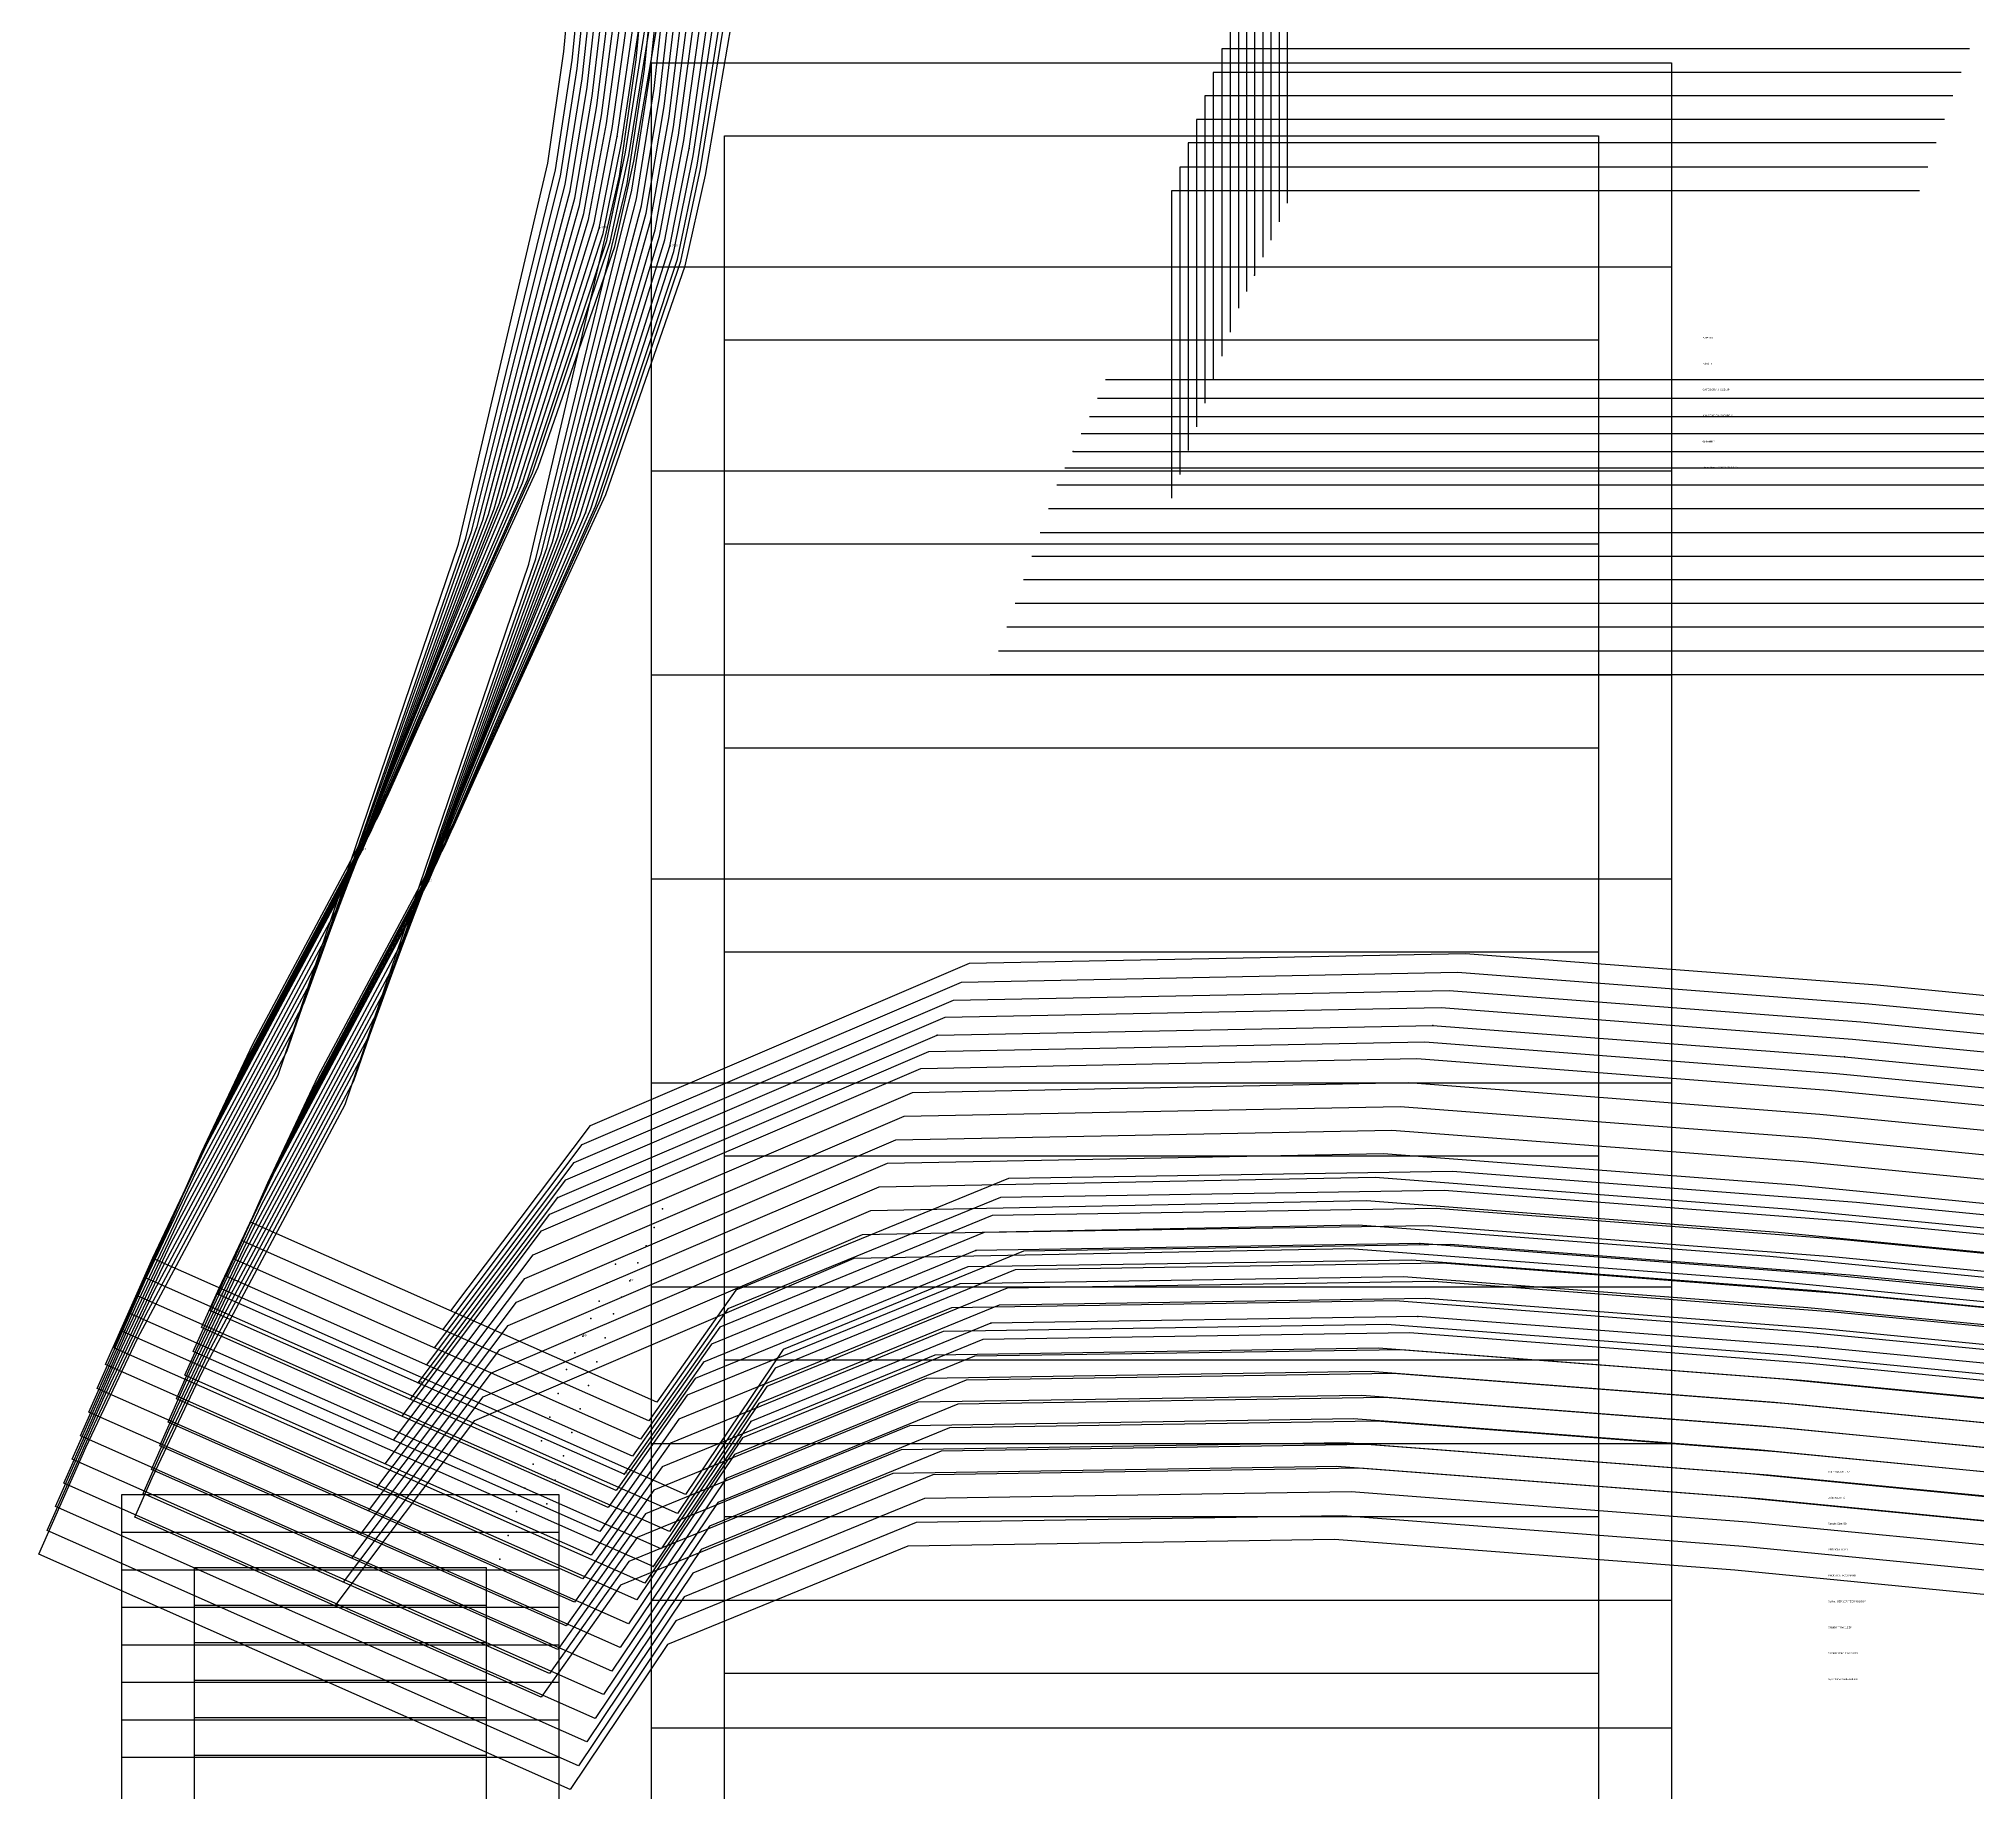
# Model space of a CAD drawing. Extents: x -295 to 1955, y -1240 to 914.
# Drawn here: x -245.6 to 20.5, y -15.4 to 225.3 of the extents above; entities that cross this region are included whole.
import ezdxf

# ---------------------------------------------------------------- set-up
doc = ezdxf.new("R2010")
doc.units = 0

# ---------------------------------------------------------------- blocks, each defined once
blk = doc.blocks.new('GMH2446F17HO_42')
at = {"layer": '1'}
for points in [[(-166.5174, 196.7637), (-163.9037, 208.4502), (-158.0185, 242.7479), (-156.9847, 270.7133), (-157.3505, 299.6947)], [(-229.7202, 57.7444), (-223.2356, 72.3901), (-216.1591, 87.3507), (-196.6011, 123.9394), (-177.0457, 166.4386), (-166.5174, 196.7637)], [(187.353, 36.1849), (144.0333, 40.6705), (41.8389, 51.7957), (3.0557, 55.5676), (-51.8592, 59.7739), (-110.4418, 58.862), (-143.4059, 45.367), (-156.7993, 25.4458)], [(-156.7993, 25.4458), (-229.7202, 57.7444)]]:
    blk.add_lwpolyline(points, dxfattribs=at)
at = {"layer": '13'}
for p in [(-159.9972, 64.6837), (-166.4386, 57.0586)]:
    blk.add_point(p, dxfattribs=at)
at = {"layer": '14'}
for points in [[(-156.8679, 194.0916), (-154.0891, 206.5122), (-148.049, 241.7115), (-146.9822, 270.5913), (-147.2286, 290.096)], [(-216.5274, 62.8396), (-214.1424, 68.227), (-207.2234, 82.8548), (-187.6426, 119.4893), (-167.7569, 162.6997), (-156.8679, 194.0916)], [(178.3563, 47.1704), (145.0899, 50.6146), (42.8651, 61.7449), (3.9218, 65.532), (-51.5544, 69.7815), (-112.4839, 68.8315), (-149.8931, 53.5179), (-160.7541, 38.1356)], [(-160.7541, 38.1356), (-216.5274, 62.8396)]]:
    blk.add_lwpolyline(points, dxfattribs=at)
at = {"layer": '5'}
blk.add_line((-99.1591, 178.4909), (96.2838, 178.4909), dxfattribs=at)
at = {"layer": '7'}
blk.add_line((-99.1591, 178.4909), (96.2838, 178.4909), dxfattribs=at)
at = {"layer": '8'}
for points in [[(28.4201, 244.884), (-74.2392, 244.884), (-74.2392, 202.6997)], [(-189.0294, 50.6578), (-169.8702, 76.0959), (-117.823, 98.3819), (-49.7561, 99.7255), (6.726, 95.3999), (41.8974, 91.9811), (57.7647, 90.3504), (148.049, 80.5282), (181.2113, 77.1221)]]:
    blk.add_lwpolyline(points, dxfattribs=at)
at = {"layer": '1'}
for s, p in [('SIZE: 42', (-17.2136, 169.8499)), ('Piece Name: GMH2446F17HO', (-17.2136, 166.2938))]:
    blk.add_text(s, height=0.25, dxfattribs=at).set_placement(p)
blk = doc.blocks.new('GMH2446F17HO_44')
at = {"layer": '1'}
for points in [[(-167.1524, 197.3149), (-164.5946, 209.2427), (-158.9126, 244.1982), (-158.1125, 272.6792), (-158.7424, 302.0695)], [(-230.8353, 55.1612), (-224.3532, 69.8043), (-217.2742, 84.7675), (-197.739, 121.3155), (-177.8229, 165.6563), (-167.1524, 197.3149)], [(188.2395, 33.6144), (144.4397, 38.0823), (40.7315, 49.2126), (1.9406, 52.9845), (-52.9743, 57.1907), (-111.5569, 56.2763), (-144.5235, 42.7838), (-157.9169, 22.8626)], [(-157.9169, 22.8626), (-230.8353, 55.1612)]]:
    blk.add_lwpolyline(points, dxfattribs=at)
at = {"layer": '13'}
for p in [(-161.1148, 62.098), (-167.5562, 54.4729)]:
    blk.add_point(p, dxfattribs=at)
at = {"layer": '14'}
for points in [[(-157.4801, 194.7266), (-154.7648, 207.3911), (-148.9355, 243.2533), (-148.11, 272.6462), (-148.5367, 292.4836)], [(-217.645, 60.2539), (-215.26, 65.6413), (-208.341, 80.2691), (-188.7602, 116.9036), (-168.5011, 162.0038), (-157.4801, 194.7266)], [(179.2377, 44.5847), (145.4811, 48.0289), (41.7475, 59.1592), (2.8042, 62.9463), (-52.672, 67.1958), (-113.6016, 66.2458), (-151.0107, 50.9321), (-161.8717, 35.5499)], [(-161.8717, 35.5499), (-217.645, 60.2539)]]:
    blk.add_lwpolyline(points, dxfattribs=at)
at = {"layer": '5'}
blk.add_line((-100.2767, 175.9052), (95.1662, 175.9052), dxfattribs=at)
at = {"layer": '7'}
blk.add_line((-100.2767, 175.9052), (95.1662, 175.9052), dxfattribs=at)
at = {"layer": '8'}
for points in [[(27.3025, 242.2983), (-75.3568, 242.2983), (-75.3568, 200.1139)], [(-190.147, 48.0721), (-170.9878, 73.5102), (-118.9406, 95.7961), (-50.8737, 97.1398), (5.6084, 92.8142), (40.7798, 89.3953), (56.8732, 87.7647), (148.4529, 77.9273), (182.0901, 74.516)]]:
    blk.add_lwpolyline(points, dxfattribs=at)
at = {"layer": '1'}
for s, p in [('SIZE: 44', (-17.2136, 169.8499)), ('Piece Name: GMH2446F17HO', (-17.2136, 166.2938))]:
    blk.add_text(s, height=0.25, dxfattribs=at).set_placement(p)
blk = doc.blocks.new('GMH2446F17HO_46')
at = {"layer": '1'}
for points in [[(-167.6223, 197.5435), (-165.067, 209.7101), (-159.4333, 245.326), (-158.7424, 274.3302), (-159.5044, 304.0863)], [(-231.9503, 52.6695), (-225.4682, 67.3126), (-218.3918, 82.2757), (-198.8668, 118.8035), (-178.5011, 164.7292), (-167.6223, 197.5435)], [(189.1259, 31.1379), (144.8486, 35.588), (39.6215, 46.7208), (0.823, 50.4927), (-54.0919, 54.699), (-112.6744, 53.7846), (-145.6386, 40.2921), (-159.032, 20.3709)], [(-159.032, 20.3709), (-231.9503, 52.6695)]]:
    blk.add_lwpolyline(points, dxfattribs=at)
at = {"layer": '13'}
for p in [(-162.2299, 59.6062), (-168.6713, 51.9812)]:
    blk.add_point(p, dxfattribs=at)
at = {"layer": '14'}
for points in [[(-157.9373, 194.9984), (-155.2271, 207.899), (-149.4511, 244.4217), (-148.7374, 274.3404), (-149.2555, 294.5258)], [(-218.7601, 57.7622), (-216.375, 63.1495), (-209.4561, 77.7774), (-189.8752, 114.4118), (-169.1615, 161.1224), (-157.9373, 194.9984)], [(180.1216, 42.0929), (145.8748, 45.5346), (40.6324, 56.6675), (1.6891, 60.4546), (-53.7871, 64.704), (-114.7166, 63.754), (-152.1257, 48.4404), (-162.9868, 33.0581)], [(-162.9868, 33.0581), (-218.7601, 57.7622)]]:
    blk.add_lwpolyline(points, dxfattribs=at)
at = {"layer": '5'}
blk.add_line((-101.3918, 173.4135), (94.0512, 173.4135), dxfattribs=at)
at = {"layer": '7'}
blk.add_line((-101.3918, 173.4135), (94.0512, 173.4135), dxfattribs=at)
at = {"layer": '8'}
for points in [[(26.1874, 239.8065), (-76.4718, 239.8065), (-76.4718, 197.6222)], [(-191.262, 45.5804), (-172.1028, 71.0185), (-120.0557, 93.3044), (-51.9888, 94.6481), (4.4933, 90.3225), (39.6647, 86.9036), (55.9867, 85.2729), (148.8568, 75.4177), (182.969, 72.0014)]]:
    blk.add_lwpolyline(points, dxfattribs=at)
at = {"layer": '1'}
for s, p in [('SIZE: 46', (-17.2136, 169.8499)), ('Piece Name: GMH2446F17HO', (-17.2136, 166.2938))]:
    blk.add_text(s, height=0.25, dxfattribs=at).set_placement(p)
blk = doc.blocks.new('GMH2446F17HO_48')
at = {"layer": '1'}
for points in [[(-168.115, 198.5061), (-165.5979, 210.9191), (-160.1166, 247.2183), (-159.6162, 276.7559), (-160.6017, 306.954)], [(-233.0679, 50.3149), (-226.5858, 64.9605), (-219.5068, 79.9211), (-200.0022, 116.4159), (-179.1869, 164.2873), (-168.115, 198.5061)], [(190.0098, 28.8011), (145.255, 33.2309), (38.5141, 44.3662), (-0.2922, 48.1381), (-55.2069, 52.3444), (-113.7895, 51.4325), (-146.7562, 37.9375), (-160.1496, 18.0163)], [(-160.1496, 18.0163), (-233.0679, 50.3149)]]:
    blk.add_lwpolyline(points, dxfattribs=at)
at = {"layer": '13'}
for p in [(-163.3475, 57.2542), (-169.7889, 49.6291)]:
    blk.add_point(p, dxfattribs=at)
at = {"layer": '14'}
for points in [[(-158.4148, 196.0322), (-155.7478, 209.1767), (-150.1293, 246.3826), (-149.6137, 276.8321), (-150.2842, 297.3731)], [(-219.8777, 55.4102), (-217.4926, 60.7975), (-210.5737, 75.4253), (-190.9928, 112.0598), (-169.8219, 160.7465), (-158.4148, 196.0322)], [(181.003, 39.7409), (146.266, 43.1775), (39.5148, 54.3154), (0.5716, 58.1026), (-54.9047, 62.352), (-115.8342, 61.402), (-153.2433, 46.0883), (-164.1044, 30.7061)], [(-164.1044, 30.7061), (-219.8777, 55.4102)]]:
    blk.add_lwpolyline(points, dxfattribs=at)
at = {"layer": '5'}
blk.add_line((-102.5094, 171.0614), (92.9336, 171.0614), dxfattribs=at)
at = {"layer": '7'}
blk.add_line((-102.5094, 171.0614), (92.9336, 171.0614), dxfattribs=at)
at = {"layer": '8'}
for points in [[(25.0698, 237.4545), (-77.5894, 237.4545), (-77.5894, 195.2702)], [(-192.3797, 43.2283), (-173.2204, 68.6664), (-121.1733, 90.9524), (-53.1064, 92.296), (3.3757, 87.9704), (38.5471, 84.5516), (55.0952, 82.9158), (149.2581, 73.0428), (183.8452, 69.6265)]]:
    blk.add_lwpolyline(points, dxfattribs=at)
at = {"layer": '1'}
for s, p in [('SIZE: 48', (-17.2136, 169.8499)), ('Piece Name: GMH2446F17HO', (-17.2136, 166.2938))]:
    blk.add_text(s, height=0.25, dxfattribs=at).set_placement(p)
blk = doc.blocks.new('GMH2446F17HO_50')
at = {"layer": '1'}
for points in [[(-168.656, 199.258), (-166.1846, 211.8538), (-160.8405, 248.8464), (-160.523, 278.92), (-161.7218, 309.5448)], [(-234.1855, 47.8714), (-227.7034, 62.5145), (-220.6245, 77.4777), (-201.135, 113.9445), (-179.9108, 163.6523), (-168.656, 199.258)], [(190.8938, 26.3678), (145.6614, 30.7848), (37.4016, 41.9202), (-1.4123, 45.6947), (-56.3271, 49.9009), (-114.9097, 48.989), (-147.8738, 35.494), (-161.2672, 15.5728)], [(-161.2672, 15.5728), (-234.1855, 47.8714)]]:
    blk.add_lwpolyline(points, dxfattribs=at)
at = {"layer": '13'}
for p in [(-164.465, 54.8082), (-170.9065, 47.1831)]:
    blk.add_point(p, dxfattribs=at)
at = {"layer": '14'}
for points in [[(-158.9533, 196.7789), (-156.3244, 210.1749), (-150.8481, 248.0742), (-150.523, 279.0622), (-151.3409, 299.9563)], [(-220.9953, 52.9641), (-218.6102, 58.3515), (-211.6913, 72.9793), (-192.1104, 109.6138), (-170.523, 160.1725), (-158.9533, 196.7789)], [(181.8844, 37.2949), (146.6571, 40.734), (38.3972, 51.8694), (-0.5462, 55.6565), (-56.0223, 59.9059), (-116.9518, 58.956), (-154.3609, 43.6423), (-165.222, 28.2601)], [(-165.222, 28.2601), (-220.9953, 52.9641)]]:
    blk.add_lwpolyline(points, dxfattribs=at)
at = {"layer": '2'}
for p in [(-168.656, 199.258), (-168.656, 199.258), (-158.9533, 196.7789), (-158.9533, 196.7789), (-78.707, 192.8242), (-103.627, 168.6154), (-227.7034, 62.5145), (-218.6102, 58.3515), (-164.465, 54.8082), (-220.9953, 52.9641), (-220.9953, 52.9641), (-234.1855, 47.8714), (-234.1855, 47.8714), (-170.9065, 47.1831), (-193.4973, 40.7823), (-165.222, 28.2601), (-165.222, 28.2601), (-161.2672, 15.5728), (-161.2672, 15.5728)]:
    blk.add_point(p, dxfattribs=at)
at = {"layer": '3'}
for p in [(-166.1846, 211.8538), (-156.3244, 210.1749), (-179.9108, 163.6523), (-170.523, 160.1725), (-201.135, 113.9445), (-192.1104, 109.6138), (-122.2909, 88.5063), (-54.224, 89.85), (2.2581, 85.5244), (-220.6245, 77.4777), (-211.6913, 72.9793), (-174.338, 66.2204), (-116.9518, 58.956), (-56.0223, 59.9059), (-0.5462, 55.6565), (-114.9097, 48.989), (-56.3271, 49.9009), (-1.4123, 45.6947), (-154.3609, 43.6423), (-147.8738, 35.494)]:
    blk.add_point(p, dxfattribs=at)
at = {"layer": '4'}
for p in [(-168.656, 199.258, -3.998), (-168.656, 199.258, -3.998), (-158.9533, 196.7789, -3.998), (-158.9533, 196.7789, -3.998)]:
    blk.add_point(p, dxfattribs=at)
at = {"layer": '5'}
blk.add_line((-103.627, 168.6154), (91.816, 168.6154), dxfattribs=at)
at = {"layer": '7'}
blk.add_line((-103.627, 168.6154), (91.816, 168.6154), dxfattribs=at)
at = {"layer": '8'}
for points in [[(23.9522, 235.0085), (-78.707, 235.0085), (-78.707, 192.8242)], [(-193.4973, 40.7823), (-174.338, 66.2204), (-122.2909, 88.5063), (-54.224, 89.85), (2.2581, 85.5244), (37.4295, 82.1055), (54.2062, 80.4723), (149.6594, 70.5841), (184.719, 67.1602)]]:
    blk.add_lwpolyline(points, dxfattribs=at)
at = {"layer": '1'}
for s, p in [('SIZE: 50', (-17.2136, 184.0738)), ('Fabric: 1', (-17.2136, 180.5179)), ('CATEGORY: HOOD 2P', (-17.2136, 176.9619)), ('ANNOTATION: 2XFABRIC', (-17.2136, 173.4058)), ('Quantity: 2', (-17.2136, 169.8499)), ('Piece Name: GMH2446F17HO', (-17.2136, 166.2938))]:
    blk.add_text(s, height=0.25, dxfattribs=at).set_placement(p)
at = {"layer": '13'}
for p in [(-164.465, 54.8082), (-170.9065, 47.1831)]:
    blk.add_text('D', height=0.25, dxfattribs=at).set_placement(p)
at = {"layer": '2'}
for s, p in [('# 3029', (-168.656, 199.258)), ('# 3029', (-168.656, 199.258)), ('# 3029', (-158.9533, 196.7789)), ('# 3029', (-158.9533, 196.7789)), ('# 0', (-220.9953, 52.9641)), ('# 0', (-220.9953, 52.9641)), ('# 0', (-164.465, 54.8082)), ('# 0', (-234.1855, 47.8714)), ('# 0', (-234.1855, 47.8714)), ('# 0', (-170.9065, 47.1831)), ('# 0', (-193.4973, 40.7823)), ('# 0', (-165.222, 28.2601)), ('# 0', (-165.222, 28.2601)), ('# 0', (-161.2672, 15.5728)), ('# 0', (-161.2672, 15.5728))]:
    blk.add_text(s, height=0.25, dxfattribs=at).set_placement(p)
at = {"layer": '3'}
for p in [(-201.135, 113.9445), (-192.1104, 109.6138)]:
    blk.add_text('# 0', height=0.25, dxfattribs=at).set_placement(p)
at = {"layer": '8'}
blk.add_text('NM', height=0.25, dxfattribs=at).set_placement((-193.4973, 40.7823))
blk = doc.blocks.new('GMH2446F17HO_52')
at = {"layer": '1'}
for points in [[(-169.3647, 200.0047), (-166.8958, 212.9206), (-161.6329, 250.5888), (-161.4577, 281.1933), (-162.8141, 312.2397)], [(-235.3006, 45.6083), (-228.8185, 60.2514), (-221.7421, 75.2145), (-202.2679, 111.6483), (-180.7236, 163.1544), (-169.3647, 200.0047)], [(-162.3823, 13.3097), (-235.3006, 45.6083)], [(191.7802, 24.1199), (146.0627, 28.5166), (36.2941, 39.6545), (-2.5274, 43.4315), (-57.4421, 47.6377), (-116.0247, 46.7234), (-148.9888, 33.2309), (-162.3823, 13.3097)]]:
    blk.add_lwpolyline(points, dxfattribs=at)
at = {"layer": '13'}
for p in [(-165.5801, 52.545), (-172.0215, 44.92)]:
    blk.add_point(p, dxfattribs=at)
at = {"layer": '14'}
for points in [[(-159.634, 197.6527), (-157.0254, 211.29), (-151.6355, 249.8649), (-151.4552, 281.3838), (-152.3848, 302.6334)], [(-222.1104, 50.701), (-219.7253, 56.0883), (-212.8063, 70.7162), (-193.2255, 107.3506), (-171.3104, 159.7457), (-159.634, 197.6527)], [(182.7683, 35.0317), (147.0483, 38.4684), (37.2822, 49.6063), (-1.6612, 53.3934), (-57.1373, 57.6428), (-118.0669, 56.6929), (-155.476, 41.3792), (-166.337, 25.9969)], [(-166.337, 25.9969), (-222.1104, 50.701)]]:
    blk.add_lwpolyline(points, dxfattribs=at)
at = {"layer": '5'}
blk.add_line((-104.742, 166.3523), (90.7009, 166.3523), dxfattribs=at)
at = {"layer": '7'}
blk.add_line((-104.742, 166.3523), (90.7009, 166.3523), dxfattribs=at)
at = {"layer": '8'}
for points in [[(22.8372, 232.7453), (-79.8221, 232.7453), (-79.8221, 190.561)], [(-194.6123, 38.5192), (-175.4531, 63.9573), (-123.406, 86.2432), (-55.339, 87.5869), (1.143, 83.2613), (36.3144, 79.8424), (53.3172, 78.2066), (150.0633, 68.3057), (185.5978, 64.8818)]]:
    blk.add_lwpolyline(points, dxfattribs=at)
at = {"layer": '1'}
for s, p in [('SIZE: 52', (-17.2136, 169.8499)), ('Piece Name: GMH2446F17HO', (-17.2136, 166.2938))]:
    blk.add_text(s, height=0.25, dxfattribs=at).set_placement(p)
blk = doc.blocks.new('GMH2446F17HO_54')
at = {"layer": '1'}
for points in [[(-170.1115, 200.4645), (-167.6528, 213.6318), (-162.4585, 251.9858), (-162.4127, 283.1313), (-163.924, 314.5816)], [(-236.4182, 43.307), (-229.9361, 57.9527), (-222.8571, 72.9133), (-203.3982, 109.3191), (-181.5694, 162.4407), (-170.1115, 200.4645)], [(192.6641, 21.8339), (146.4692, 26.2128), (35.1841, 37.3558), (-3.6424, 41.1303), (-58.5572, 45.3365), (-117.1398, 44.4247), (-150.1064, 30.9296), (-163.4999, 11.0084)], [(-163.4999, 11.0084), (-236.4182, 43.307)]]:
    blk.add_lwpolyline(points, dxfattribs=at)
at = {"layer": '13'}
for p in [(-166.6952, 50.2463), (-173.1366, 42.6213)]:
    blk.add_point(p, dxfattribs=at)
at = {"layer": '14'}
for points in [[(-160.368, 198.1632), (-157.7772, 212.0418), (-152.461, 251.3026), (-152.4127, 283.3625), (-153.4491, 304.9753)], [(-223.2254, 48.4023), (-220.8404, 53.7896), (-213.9214, 68.4175), (-194.3405, 105.0519), (-172.1359, 159.0904), (-160.368, 198.1632)], [(183.6522, 32.733), (147.4394, 36.1646), (36.1671, 47.3075), (-2.7763, 51.0947), (-58.2524, 55.3441), (-119.1819, 54.3942), (-156.5911, 39.0805), (-167.4521, 23.6983)], [(-167.4521, 23.6983), (-223.2254, 48.4023)]]:
    blk.add_lwpolyline(points, dxfattribs=at)
at = {"layer": '5'}
blk.add_line((-105.8571, 164.0536), (89.5858, 164.0536), dxfattribs=at)
at = {"layer": '7'}
blk.add_line((-105.8571, 164.0536), (89.5858, 164.0536), dxfattribs=at)
at = {"layer": '8'}
for points in [[(21.7221, 230.4466), (-80.9372, 230.4466), (-80.9372, 188.2623)], [(-195.7274, 36.2205), (-176.5682, 61.6585), (-124.521, 83.9445), (-56.4541, 85.2882), (0.028, 80.9625), (35.1994, 77.5437), (52.4256, 75.9054), (150.4646, 65.9918), (186.4767, 62.5679)]]:
    blk.add_lwpolyline(points, dxfattribs=at)
at = {"layer": '1'}
for s, p in [('SIZE: 54', (-17.2136, 169.8499)), ('Piece Name: GMH2446F17HO', (-17.2136, 166.2938))]:
    blk.add_text(s, height=0.25, dxfattribs=at).set_placement(p)
blk = doc.blocks.new('GMH2446F17HO_56')
at = {"layer": '1'}
for points in [[(-170.7592, 201.2671), (-168.3259, 214.7063), (-163.2662, 253.7511), (-163.3932, 285.4427), (-165.1051, 317.2791)], [(-237.5637, 40.0177), (-231.0816, 54.6609), (-224.0026, 69.624), (-204.5666, 105.9866), (-182.3441, 161.5085), (-170.7592, 201.2671)], [(-164.6454, 7.7191), (-237.5637, 40.0177)], [(193.5201, 18.5547), (146.8451, 22.9185), (34.0513, 34.064), (-4.788, 37.841), (-59.7028, 42.0472), (-118.2853, 41.1328), (-151.252, 27.6378), (-164.6454, 7.7191)]]:
    blk.add_lwpolyline(points, dxfattribs=at)
at = {"layer": '13'}
for p in [(-167.8407, 46.9545), (-174.2822, 39.3294)]:
    blk.add_point(p, dxfattribs=at)
at = {"layer": '14'}
for points in [[(-160.998, 199.0395), (-158.4427, 213.1721), (-153.2637, 253.1263), (-153.3957, 285.7323), (-154.5743, 307.7033)], [(-224.3709, 45.1105), (-221.9859, 50.4978), (-215.0669, 65.1256), (-195.4861, 101.7601), (-172.8801, 158.2446), (-160.998, 199.0395)], [(184.5057, 29.4412), (147.8027, 32.8727), (35.0216, 44.0157), (-3.9218, 47.8028), (-59.398, 52.0523), (-120.3275, 51.1023), (-157.7366, 35.7886), (-168.5976, 20.4064)], [(-168.5976, 20.4064), (-224.3709, 45.1105)]]:
    blk.add_lwpolyline(points, dxfattribs=at)
at = {"layer": '5'}
blk.add_line((-107.0026, 160.7617), (88.4403, 160.7617), dxfattribs=at)
at = {"layer": '7'}
blk.add_line((-107.0026, 160.7617), (88.4403, 160.7617), dxfattribs=at)
at = {"layer": '8'}
for points in [[(20.5766, 227.1548), (-82.0827, 227.1548), (-82.0827, 184.9705)], [(-196.8729, 32.9286), (-177.7137, 58.3667), (-125.6666, 80.6527), (-57.5996, 81.9963), (-1.1177, 77.6707), (34.0538, 74.2519), (51.5087, 72.6161), (150.8354, 62.6898), (187.3225, 59.2608)]]:
    blk.add_lwpolyline(points, dxfattribs=at)
at = {"layer": '1'}
for s, p in [('SIZE: 56', (-17.2136, 169.8499)), ('Piece Name: GMH2446F17HO', (-17.2136, 166.2938))]:
    blk.add_text(s, height=0.25, dxfattribs=at).set_placement(p)
blk = doc.blocks.new('GMH2446F17HO_58')
at = {"layer": '1'}
for points in [[(-171.3764, 202.3619), (-168.9735, 216.0677), (-164.0434, 255.8161), (-164.3558, 288.0589), (-166.2634, 320.2966)], [(-238.7093, 36.7411), (-232.2246, 51.3843), (-225.1482, 66.3474), (-205.7324, 102.6719), (-183.0959, 160.7465), (-171.3764, 202.3619)], [(194.3761, 15.2934), (147.221, 19.6393), (32.9057, 30.7874), (-5.9335, 34.5644), (-60.8483, 38.7706), (-119.4309, 37.8588), (-152.3975, 24.3637), (-165.7909, 4.4425)], [(-165.7909, 4.4425), (-238.7093, 36.7411)]]:
    blk.add_lwpolyline(points, dxfattribs=at)
at = {"layer": '13'}
for p in [(-168.9863, 43.6804), (-175.4277, 36.0553)]:
    blk.add_point(p, dxfattribs=at)
at = {"layer": '14'}
for points in [[(-161.5999, 200.2054), (-159.0803, 214.5869), (-154.0384, 255.2472), (-154.3584, 288.4018), (-155.6792, 310.7386)], [(-225.5165, 41.8364), (-223.1314, 47.2237), (-216.2125, 61.8516), (-196.6316, 98.486), (-173.6014, 157.569), (-161.5999, 200.2054)], [(185.3591, 26.1671), (148.1659, 29.5936), (33.876, 40.7417), (-5.0674, 44.5288), (-60.5435, 48.7782), (-121.473, 47.8282), (-158.8821, 32.5146), (-169.7432, 17.1323)], [(-169.7432, 17.1323), (-225.5165, 41.8364)]]:
    blk.add_lwpolyline(points, dxfattribs=at)
at = {"layer": '5'}
blk.add_line((-108.1482, 157.4877), (87.2948, 157.4877), dxfattribs=at)
at = {"layer": '7'}
blk.add_line((-108.1482, 157.4877), (87.2948, 157.4877), dxfattribs=at)
at = {"layer": '8'}
for points in [[(19.431, 223.8807), (-83.2282, 223.8807), (-83.2282, 181.6964)], [(-198.0185, 29.6546), (-178.8592, 55.0926), (-126.8121, 77.3786), (-58.7452, 78.7223), (-2.2632, 74.3966), (32.9083, 70.9778), (50.5892, 69.337), (151.2113, 59.4005), (188.1709, 55.974)]]:
    blk.add_lwpolyline(points, dxfattribs=at)
at = {"layer": '1'}
for s, p in [('SIZE: 58', (-17.2136, 169.8499)), ('Piece Name: GMH2446F17HO', (-17.2136, 166.2938))]:
    blk.add_text(s, height=0.25, dxfattribs=at).set_placement(p)
blk = doc.blocks.new('GMH2446F17HO_60')
at = {"layer": '1'}
for points in [[(-172.0114, 203.388), (-169.6365, 217.3656), (-164.8308, 257.8202), (-165.3185, 290.6192), (-167.4216, 323.2608)], [(-239.8548, 33.5001), (-233.3702, 48.1458), (-226.2937, 63.1089), (-206.8983, 99.3953), (-183.8554, 159.9692), (-172.0114, 203.388)], [(195.2321, 12.065), (147.5969, 16.3983), (31.7602, 27.5464), (-7.079, 31.3259), (-61.9938, 35.5321), (-120.5764, 34.6177), (-153.543, 21.1227), (-166.9365, 1.2015)], [(-166.9365, 1.2015), (-239.8548, 33.5001)]]:
    blk.add_lwpolyline(points, dxfattribs=at)
at = {"layer": '13'}
for p in [(-170.1318, 40.4394), (-176.5732, 32.8143)]:
    blk.add_point(p, dxfattribs=at)
at = {"layer": '14'}
for points in [[(-162.2222, 201.2976), (-159.7356, 215.9356), (-154.8232, 257.3021), (-155.3236, 291.0129), (-156.7841, 313.718)], [(-226.662, 38.5954), (-224.277, 43.9827), (-217.358, 58.6106), (-197.7772, 95.245), (-174.3355, 156.8679), (-162.2222, 201.2976)], [(186.2125, 22.9261), (148.5291, 26.3526), (32.7305, 37.5006), (-6.2129, 41.2878), (-61.689, 45.5372), (-122.6186, 44.5872), (-160.0277, 29.2736), (-170.8887, 13.8913)], [(-170.8887, 13.8913), (-226.662, 38.5954)]]:
    blk.add_lwpolyline(points, dxfattribs=at)
at = {"layer": '5'}
blk.add_line((-109.2937, 154.2466), (86.1492, 154.2466), dxfattribs=at)
at = {"layer": '7'}
blk.add_line((-109.2937, 154.2466), (86.1492, 154.2466), dxfattribs=at)
at = {"layer": '8'}
for points in [[(18.2855, 220.6397), (-84.3738, 220.6397), (-84.3738, 178.4554)], [(-199.164, 26.4135), (-180.0048, 51.8516), (-127.9576, 74.1376), (-59.8907, 75.4812), (-3.4087, 71.1556), (31.7628, 67.7368), (49.6698, 66.0959), (151.5847, 56.1493), (189.0192, 52.7203)]]:
    blk.add_lwpolyline(points, dxfattribs=at)
at = {"layer": '1'}
for s, p in [('SIZE: 60', (-17.2136, 169.8499)), ('Piece Name: GMH2446F17HO', (-17.2136, 166.2938))]:
    blk.add_text(s, height=0.25, dxfattribs=at).set_placement(p)
blk = doc.blocks.new('GMH2446F17HO_62')
at = {"layer": '1'}
for points in [[(-172.6667, 204.371), (-170.3147, 218.6153), (-165.6284, 259.7836), (-166.2837, 293.1389), (-168.5748, 326.1843)], [(-241.0003, 30.2997), (-234.5157, 44.9453), (-227.4393, 59.9085), (-208.0616, 96.1619), (-184.6276, 159.1869), (-172.6667, 204.371)], [(196.0881, 8.8748), (147.9728, 13.1928), (30.6274, 24.3459), (-8.2246, 28.1229), (-63.1394, 32.3317), (-121.7219, 31.4173), (-154.686, 17.9223), (-168.082, -1.999)], [(-168.082, -1.999), (-241.0003, 30.2997)]]:
    blk.add_lwpolyline(points, dxfattribs=at)
at = {"layer": '13'}
for p in [(-171.2773, 37.239), (-177.7188, 29.6139)]:
    blk.add_point(p, dxfattribs=at)
at = {"layer": '14'}
for points in [[(-162.8648, 202.3415), (-160.4087, 217.2336), (-155.6182, 259.3137), (-156.2913, 293.5809), (-157.889, 316.6568)], [(-227.8076, 35.395), (-225.4225, 40.7823), (-218.5035, 55.4102), (-198.9227, 92.0446), (-175.0848, 156.1567), (-162.8648, 202.3415)], [(187.066, 19.7257), (148.8923, 23.1496), (31.5849, 34.3002), (-7.3584, 38.0874), (-62.8346, 42.3368), (-123.7641, 41.3868), (-161.1732, 26.0731), (-172.0342, 10.6909)], [(-172.0342, 10.6909), (-227.8076, 35.395)]]:
    blk.add_lwpolyline(points, dxfattribs=at)
at = {"layer": '5'}
blk.add_line((-110.4393, 151.0462), (85.0037, 151.0462), dxfattribs=at)
at = {"layer": '7'}
blk.add_line((-110.4393, 151.0462), (85.0037, 151.0462), dxfattribs=at)
at = {"layer": '8'}
for points in [[(17.14, 217.4393), (-85.5193, 217.4393), (-85.5193, 175.255)], [(-200.3095, 23.2131), (-181.1503, 48.6512), (-129.1032, 70.9372), (-61.0363, 72.2808), (-4.5543, 67.9552), (30.6172, 64.5364), (48.7528, 62.8955), (151.9581, 52.9362), (189.8676, 49.5072)]]:
    blk.add_lwpolyline(points, dxfattribs=at)
at = {"layer": '1'}
for s, p in [('SIZE: 62', (-17.2136, 169.8499)), ('Piece Name: GMH2446F17HO', (-17.2136, 166.2938))]:
    blk.add_text(s, height=0.25, dxfattribs=at).set_placement(p)
blk = doc.blocks.new('GMH2446F17HO_64')
at = {"layer": '1'}
for points in [[(-173.3347, 205.2498), (-171.0106, 219.7634), (-166.4386, 261.648), (-167.2616, 295.5672), (-169.7355, 329.0063)], [(-242.1459, 27.0307), (-235.6613, 41.6738), (-228.5848, 56.637), (-209.2224, 92.8599), (-185.4074, 158.3157), (-173.3347, 205.2498)], [(-169.2276, -5.268), (-242.1459, 27.0307)], [(196.944, 5.616), (148.3488, 9.9187), (29.4869, 21.0744), (-9.3701, 24.854), (-64.2849, 29.0602), (-122.8675, 28.1458), (-155.8316, 14.6533), (-169.2276, -5.268)]]:
    blk.add_lwpolyline(points, dxfattribs=at)
at = {"layer": '13'}
for p in [(-172.4229, 33.9675), (-178.8643, 26.3424)]:
    blk.add_point(p, dxfattribs=at)
at = {"layer": '14'}
for points in [[(-163.5227, 203.2763), (-161.097, 218.4299), (-156.426, 261.2264), (-157.2718, 296.0574), (-159.0041, 319.5041)], [(-228.9531, 32.1234), (-226.5681, 37.5108), (-219.6491, 52.1386), (-200.0682, 88.773), (-175.8442, 155.3541), (-163.5227, 203.2763)], [(187.9194, 16.4542), (149.2555, 19.8781), (30.4394, 31.0287), (-8.504, 34.8158), (-63.9801, 39.0652), (-124.9096, 38.1153), (-162.3187, 22.8016), (-173.1798, 7.4194)], [(-173.1798, 7.4194), (-228.9531, 32.1234)]]:
    blk.add_lwpolyline(points, dxfattribs=at)
at = {"layer": '5'}
blk.add_line((-111.5848, 147.7747), (83.8581, 147.7747), dxfattribs=at)
at = {"layer": '7'}
blk.add_line((-111.5848, 147.7747), (83.8581, 147.7747), dxfattribs=at)
at = {"layer": '8'}
for points in [[(15.9944, 214.1678), (-86.6649, 214.1678), (-86.6649, 171.9835)], [(-201.4551, 19.9416), (-182.2959, 45.3797), (-130.2487, 67.6656), (-62.1818, 69.0093), (-5.6998, 64.6837), (29.4717, 61.2649), (47.8333, 59.6266), (152.334, 49.657), (190.7185, 46.2255)]]:
    blk.add_lwpolyline(points, dxfattribs=at)
at = {"layer": '1'}
for s, p in [('SIZE: 64', (-17.2136, 169.8499)), ('Piece Name: GMH2446F17HO', (-17.2136, 166.2938))]:
    blk.add_text(s, height=0.25, dxfattribs=at).set_placement(p)
blk = doc.blocks.new('GMH2446F17HO_66')
at = {"layer": '1'}
for points in [[(-173.9875, 206.3725), (-171.6888, 221.1579), (-167.2337, 263.7638), (-168.2293, 298.2468), (-170.8887, 332.0974)], [(-243.2914, 23.81), (-236.8093, 38.4556), (-229.7329, 53.4188), (-210.3857, 89.6112), (-186.1719, 157.607), (-173.9875, 206.3725)], [(197.7975, 2.408), (148.7196, 6.6955), (28.3465, 17.8537), (-10.5182, 21.6332), (-65.433, 25.842), (-124.0156, 24.9276), (-156.9797, 11.4326), (-170.3731, -8.4887)], [(-170.3731, -8.4887), (-243.2914, 23.81)]]:
    blk.add_lwpolyline(points, dxfattribs=at)
at = {"layer": '13'}
for p in [(-173.571, 30.7493), (-180.0124, 23.1242)]:
    blk.add_point(p, dxfattribs=at)
at = {"layer": '14'}
for points in [[(-164.1653, 204.4573), (-161.7676, 219.8675), (-157.2184, 263.3854), (-158.2395, 298.7828), (-160.1115, 322.6055)], [(-230.1012, 28.9052), (-227.7161, 34.2926), (-220.7972, 48.9205), (-201.2163, 85.5549), (-176.5885, 154.7115), (-164.1653, 204.4573)], [(188.7703, 13.236), (149.6162, 16.6548), (29.2913, 27.8105), (-9.652, 31.5977), (-65.1282, 35.8471), (-126.0577, 34.8971), (-163.4668, 19.5834), (-174.3279, 4.2012)], [(-174.3279, 4.2012), (-230.1012, 28.9052)]]:
    blk.add_lwpolyline(points, dxfattribs=at)
at = {"layer": '5'}
blk.add_line((-112.7329, 144.5565), (82.7101, 144.5565), dxfattribs=at)
at = {"layer": '7'}
blk.add_line((-112.7329, 144.5565), (82.7101, 144.5565), dxfattribs=at)
at = {"layer": '8'}
for points in [[(14.8463, 210.9496), (-87.8129, 210.9496), (-87.8129, 168.7653)], [(-202.6032, 16.7234), (-183.4439, 42.1615), (-131.3968, 64.4475), (-63.3299, 65.7911), (-6.8479, 61.4655), (28.3236, 58.0467), (46.9164, 56.4058), (152.7074, 46.4262), (191.5643, 42.9946)]]:
    blk.add_lwpolyline(points, dxfattribs=at)
at = {"layer": '1'}
for s, p in [('SIZE: 66', (-17.2136, 169.8499)), ('Piece Name: GMH2446F17HO', (-17.2136, 166.2938))]:
    blk.add_text(s, height=0.25, dxfattribs=at).set_placement(p)
blk = doc.blocks.new('GMH2446F17HO_68')
at = {"layer": '1'}
for points in [[(-174.6682, 207.2463), (-172.3924, 222.3009), (-168.049, 265.6358), (-169.2098, 300.6903), (-172.0444, 334.9371)], [(-244.437, 20.5055), (-237.9549, 35.1511), (-230.8784, 50.1117), (-211.5465, 86.2788), (-186.9568, 156.7231), (-174.6682, 207.2463)], [(198.6534, -0.8865), (149.093, 3.391), (27.206, 14.5492), (-11.6637, 18.3287), (-66.5785, 22.5349), (-125.1611, 21.6231), (-158.1252, 8.1281), (-171.5186, -11.7933)], [(-171.5186, -11.7933), (-244.437, 20.5055)]]:
    blk.add_lwpolyline(points, dxfattribs=at)
at = {"layer": '13'}
for p in [(-174.7165, 27.4447), (-181.1579, 19.8197)]:
    blk.add_point(p, dxfattribs=at)
at = {"layer": '14'}
for points in [[(-164.8359, 205.3819), (-162.4661, 221.0537), (-158.0312, 265.3005), (-159.2225, 301.2669), (-161.2266, 325.4706)], [(-231.2467, 25.6007), (-228.8617, 30.9881), (-221.9427, 45.6159), (-202.3619, 82.2503), (-177.353, 153.886), (-164.8359, 205.3819)], [(189.6238, 9.9314), (149.9794, 13.3503), (28.1458, 24.506), (-10.7976, 28.2931), (-66.2737, 32.5425), (-127.2033, 31.5926), (-164.6124, 16.2789), (-175.4734, 0.8967)], [(-175.4734, 0.8967), (-231.2467, 25.6007)]]:
    blk.add_lwpolyline(points, dxfattribs=at)
at = {"layer": '5'}
blk.add_line((-113.8784, 141.252), (81.5645, 141.252), dxfattribs=at)
at = {"layer": '7'}
blk.add_line((-113.8784, 141.252), (81.5645, 141.252), dxfattribs=at)
at = {"layer": '8'}
for points in [[(13.7008, 207.6451), (-88.9585, 207.6451), (-88.9585, 165.4607)], [(-203.7487, 13.4189), (-184.5895, 38.857), (-132.5423, 61.1429), (-64.4754, 62.4866), (-7.9934, 58.161), (27.178, 54.7421), (45.9969, 53.0988), (153.0833, 43.1089), (192.4152, 39.6774)]]:
    blk.add_lwpolyline(points, dxfattribs=at)
at = {"layer": '1'}
for s, p in [('SIZE: 68', (-17.2136, 169.8499)), ('Piece Name: GMH2446F17HO', (-17.2136, 166.2938))]:
    blk.add_text(s, height=0.25, dxfattribs=at).set_placement(p)
blk = doc.blocks.new('GMH2446F17HO_70')
at = {"layer": '1'}
for points in [[(-175.7147, 208.1937), (-173.51, 223.5226), (-169.413, 267.5916), (-170.8481, 303.2126), (-173.9697, 337.8861)], [(-245.5825, 17.2568), (-239.1004, 31.8999), (-232.024, 46.8631), (-212.7123, 82.992), (-187.9601, 155.9078), (-175.7147, 208.1937)], [(199.5094, -4.125), (149.4664, 0.1372), (26.0655, 11.3005), (-12.8093, 15.08), (-67.7241, 19.2863), (-126.3066, 18.3719), (-159.2707, 4.8794), (-172.6642, -15.0419)], [(-172.6642, -15.0419), (-245.5825, 17.2568)]]:
    blk.add_lwpolyline(points, dxfattribs=at)
at = {"layer": '13'}
for p in [(-175.862, 24.1935), (-182.3035, 16.5685)]:
    blk.add_point(p, dxfattribs=at)
at = {"layer": '14'}
for points in [[(-165.8697, 206.4055), (-163.5761, 222.3466), (-159.3927, 267.33), (-160.8659, 303.8628), (-163.0782, 328.4348)], [(-232.3923, 22.3495), (-230.0072, 27.7369), (-223.0882, 42.3647), (-203.5074, 78.9991), (-178.3335, 153.1544), (-165.8697, 206.4055)], [(190.4772, 6.6803), (150.3426, 10.0991), (27.0003, 21.2548), (-11.9431, 25.0419), (-67.4193, 29.2913), (-128.3488, 28.3414), (-165.7579, 13.0277), (-176.619, -2.3546)], [(-176.619, -2.3546), (-232.3923, 22.3495)]]:
    blk.add_lwpolyline(points, dxfattribs=at)
at = {"layer": '5'}
blk.add_line((-115.024, 138.0008), (80.419, 138.0008), dxfattribs=at)
at = {"layer": '7'}
blk.add_line((-115.024, 138.0008), (80.419, 138.0008), dxfattribs=at)
at = {"layer": '8'}
for points in [[(12.5553, 204.3938), (-90.104, 204.3938), (-90.104, 162.2095)], [(-204.8942, 10.1677), (-185.735, 35.6058), (-133.6879, 57.8917), (-65.6209, 59.2354), (-9.139, 54.9098), (26.0325, 51.4909), (45.08, 49.8501), (153.4592, 39.8501), (193.2661, 36.4135)]]:
    blk.add_lwpolyline(points, dxfattribs=at)
at = {"layer": '1'}
for s, p in [('SIZE: 70', (-17.2136, 169.8499)), ('Piece Name: GMH2446F17HO', (-17.2136, 166.2938))]:
    blk.add_text(s, height=0.25, dxfattribs=at).set_placement(p)
blk = doc.blocks.new('GMH2446F17CO_56')
at = {"layer": '1'}
for points in [[(-234.1855, -462.5137), (-234.1855, -10.6071)], [(-234.1855, -10.6071), (-204.178, -10.6071), (-204.178, -10.6071), (-174.1856, -10.6071)], [(-174.1856, -10.6071), (-174.1856, -462.5137)]]:
    blk.add_lwpolyline(points, dxfattribs=at)
blk = doc.blocks.new('GMH2446F17CO_58')
at = {"layer": '1'}
for points in [[(-234.1855, -467.6623), (-234.1855, -5.456)], [(-234.1855, -5.456), (-204.178, -5.456), (-204.178, -5.456), (-174.1856, -5.456)], [(-174.1856, -5.456), (-174.1856, -467.6623)]]:
    blk.add_lwpolyline(points, dxfattribs=at)
blk = doc.blocks.new('GMH2446F17CO_60')
at = {"layer": '1'}
for points in [[(-234.1855, -472.8134), (-234.1855, -0.3074)], [(-234.1855, -0.3074), (-204.178, -0.3074), (-204.178, -0.3074), (-174.1856, -0.3074)], [(-174.1856, -0.3074), (-174.1856, -472.8134)]]:
    blk.add_lwpolyline(points, dxfattribs=at)
at = {"layer": '14'}
for points in [[(-224.1855, -462.8134), (-224.1855, -10.3074)], [(-224.1855, -10.3074), (-204.178, -10.3074), (-204.178, -10.3074), (-184.1856, -10.3074)], [(-184.1856, -10.3074), (-184.1856, -462.8134)]]:
    blk.add_lwpolyline(points, dxfattribs=at)
blk = doc.blocks.new('GMH2446F17CO_62')
at = {"layer": '1'}
for points in [[(-234.1855, -477.962), (-234.1855, 4.8438)], [(-234.1855, 4.8438), (-204.178, 4.8438), (-204.178, 4.8438), (-174.1856, 4.8438)], [(-174.1856, 4.8438), (-174.1856, -477.962)]]:
    blk.add_lwpolyline(points, dxfattribs=at)
at = {"layer": '14'}
for points in [[(-224.1855, -467.9646), (-224.1855, -5.1563)], [(-224.1855, -5.1563), (-204.178, -5.1563), (-204.178, -5.1563), (-184.1856, -5.1563)], [(-184.1856, -5.1563), (-184.1856, -467.9646)]]:
    blk.add_lwpolyline(points, dxfattribs=at)
blk = doc.blocks.new('GMH2446F17CO_64')
at = {"layer": '1'}
for points in [[(-234.1855, -483.1131), (-234.1855, 9.9924)], [(-234.1855, 9.9924), (-204.178, 9.9924), (-204.178, 9.9924), (-174.1856, 9.9924)], [(-174.1856, 9.9924), (-174.1856, -483.1131)]]:
    blk.add_lwpolyline(points, dxfattribs=at)
at = {"layer": '14'}
for points in [[(-224.1855, -473.1132), (-224.1855, -0.0077)], [(-224.1855, -0.0077), (-204.178, -0.0077), (-204.178, -0.0077), (-184.1856, -0.0077)], [(-184.1856, -0.0077), (-184.1856, -473.1132)]]:
    blk.add_lwpolyline(points, dxfattribs=at)
blk = doc.blocks.new('GMH2446F17CO_66')
at = {"layer": '1'}
for points in [[(-234.1855, -488.2617), (-234.1855, 15.1435)], [(-234.1855, 15.1435), (-204.178, 15.1435), (-204.178, 15.1435), (-174.1856, 15.1435)], [(-174.1856, 15.1435), (-174.1856, -488.2617)]]:
    blk.add_lwpolyline(points, dxfattribs=at)
at = {"layer": '14'}
for points in [[(-224.1855, -478.2643), (-224.1855, 5.1436)], [(-224.1855, 5.1436), (-204.178, 5.1436), (-204.178, 5.1436), (-184.1856, 5.1436)], [(-184.1856, 5.1436), (-184.1856, -478.2643)]]:
    blk.add_lwpolyline(points, dxfattribs=at)
blk = doc.blocks.new('GMH2446F17CO_68')
at = {"layer": '1'}
for points in [[(-234.1855, -493.4128), (-234.1855, 20.2921)], [(-234.1855, 20.2921), (-204.178, 20.2921), (-204.178, 20.2921), (-174.1856, 20.2921)], [(-174.1856, 20.2921), (-174.1856, -493.4128)]]:
    blk.add_lwpolyline(points, dxfattribs=at)
at = {"layer": '14'}
for points in [[(-224.1855, -483.4128), (-224.1855, 10.2921)], [(-224.1855, 10.2921), (-204.178, 10.2921), (-204.178, 10.2921), (-184.1856, 10.2921)], [(-184.1856, 10.2921), (-184.1856, -483.4128)]]:
    blk.add_lwpolyline(points, dxfattribs=at)
blk = doc.blocks.new('GMH2446F17CO_70')
at = {"layer": '1'}
for points in [[(-234.1855, -498.5614), (-234.1855, 25.4432)], [(-234.1855, 25.4432), (-204.178, 25.4432), (-204.178, 25.4432), (-174.1856, 25.4432)], [(-174.1856, 25.4432), (-174.1856, -498.5614)]]:
    blk.add_lwpolyline(points, dxfattribs=at)
at = {"layer": '14'}
for points in [[(-224.1855, -488.564), (-224.1855, 15.4433)], [(-224.1855, 15.4433), (-204.178, 15.4433), (-204.178, 15.4433), (-184.1856, 15.4433)], [(-184.1856, 15.4433), (-184.1856, -488.564)]]:
    blk.add_lwpolyline(points, dxfattribs=at)
blk = doc.blocks.new('GMH2446F17WA_52')
at = {"layer": '1'}
for points in [[(-161.4882, -1011.5551), (-161.4882, -6.5583)], [(-161.4882, -6.5583), (-91.4908, -6.5583)], [(-91.4908, -6.5583), (-21.491, -6.5583)], [(-21.491, -6.5583), (-21.4885, -1011.5551)]]:
    blk.add_lwpolyline(points, dxfattribs=at)
blk = doc.blocks.new('GMH2446F17WA_54')
at = {"layer": '1'}
for points in [[(-161.4882, -1029.0557), (-161.4882, 10.9424)], [(-161.4882, 10.9424), (-91.4883, 10.9424)], [(-91.4883, 10.9424), (-21.491, 10.9424)], [(-21.491, 10.9424), (-21.4885, -1029.0557)]]:
    blk.add_lwpolyline(points, dxfattribs=at)
at = {"layer": '14'}
for points in [[(-151.4882, -1019.0557), (-151.4882, 0.9424)], [(-151.4882, 0.9424), (-91.4908, 0.9424)], [(-91.4908, 0.9424), (-31.491, 0.9424)], [(-31.491, 0.9424), (-31.491, -1019.0557)]]:
    blk.add_lwpolyline(points, dxfattribs=at)
blk = doc.blocks.new('GMH2446F17WA_56')
at = {"layer": '1'}
for points in [[(-161.4882, -1050.5542), (-161.4882, 32.4435)], [(-161.4882, 32.4435), (-91.4883, 32.4435)], [(-91.4883, 32.4435), (-21.491, 32.4435)], [(-21.491, 32.4435), (-21.4885, -1050.5542)]]:
    blk.add_lwpolyline(points, dxfattribs=at)
at = {"layer": '14'}
for points in [[(-151.4882, -1040.5568), (-151.4882, 22.441)], [(-151.4882, 22.441), (-91.4908, 22.441)], [(-91.4908, 22.441), (-31.491, 22.441)], [(-31.491, 22.441), (-31.491, -1040.5568)]]:
    blk.add_lwpolyline(points, dxfattribs=at)
blk = doc.blocks.new('GMH2446F17WA_58')
at = {"layer": '1'}
for points in [[(-161.4882, -1072.0553), (-161.4882, 53.942)], [(-161.4882, 53.942), (-91.4883, 53.942)], [(-91.4883, 53.942), (-21.491, 53.942)], [(-21.491, 53.942), (-21.4885, -1072.0553)]]:
    blk.add_lwpolyline(points, dxfattribs=at)
at = {"layer": '14'}
for points in [[(-151.4882, -1062.0553), (-151.4882, 43.9421)], [(-151.4882, 43.9421), (-91.4908, 43.9421)], [(-91.4908, 43.9421), (-31.491, 43.9421)], [(-31.491, 43.9421), (-31.491, -1062.0553)]]:
    blk.add_lwpolyline(points, dxfattribs=at)
blk = doc.blocks.new('GMH2446F17WA_60')
at = {"layer": '1'}
for points in [[(-161.4882, -1100.0563), (-161.4882, 81.9404)], [(-161.4882, 81.9404), (-91.4883, 81.9404)], [(-91.4883, 81.9404), (-21.491, 81.9404)], [(-21.491, 81.9404), (-21.4885, -1100.0563)]]:
    blk.add_lwpolyline(points, dxfattribs=at)
at = {"layer": '14'}
for points in [[(-151.4882, -1090.0563), (-151.4882, 71.9405)], [(-151.4882, 71.9405), (-91.4908, 71.9405)], [(-91.4908, 71.9405), (-31.491, 71.9405)], [(-31.491, 71.9405), (-31.491, -1090.0563)]]:
    blk.add_lwpolyline(points, dxfattribs=at)
blk = doc.blocks.new('GMH2446F17WA_62')
at = {"layer": '1'}
for points in [[(-161.4882, -1128.0547), (-161.4882, 109.9414)], [(-161.4882, 109.9414), (-91.4883, 109.9414)], [(-91.4883, 109.9414), (-21.491, 109.9414)], [(-21.491, 109.9414), (-21.4885, -1128.0547)]]:
    blk.add_lwpolyline(points, dxfattribs=at)
at = {"layer": '14'}
for points in [[(-151.4882, -1118.0547), (-151.4882, 99.9414)], [(-151.4882, 99.9414), (-91.4908, 99.9414)], [(-91.4908, 99.9414), (-31.491, 99.9414)], [(-31.491, 99.9414), (-31.491, -1118.0547)]]:
    blk.add_lwpolyline(points, dxfattribs=at)
blk = doc.blocks.new('GMH2446F17WA_64')
at = {"layer": '1'}
for points in [[(-161.4882, -1156.0557), (-161.4882, 137.9398)], [(-161.4882, 137.9398), (-91.4883, 137.9398)], [(-91.4883, 137.9398), (-21.491, 137.9398)], [(-21.491, 137.9398), (-21.4885, -1156.0557)]]:
    blk.add_lwpolyline(points, dxfattribs=at)
at = {"layer": '14'}
for points in [[(-151.4882, -1146.0557), (-151.4882, 127.9399)], [(-151.4882, 127.9399), (-91.4908, 127.9399)], [(-91.4908, 127.9399), (-31.491, 127.9399)], [(-31.491, 127.9399), (-31.491, -1146.0557)]]:
    blk.add_lwpolyline(points, dxfattribs=at)
blk = doc.blocks.new('GMH2446F17WA_66')
at = {"layer": '1'}
for points in [[(-161.4882, -1184.0541), (-161.4882, 165.9408)], [(-161.4882, 165.9408), (-91.4908, 165.9408)], [(-91.4908, 165.9408), (-21.491, 165.9408)], [(-21.491, 165.9408), (-21.4885, -1184.0541)]]:
    blk.add_lwpolyline(points, dxfattribs=at)
at = {"layer": '14'}
for points in [[(-151.4882, -1174.0541), (-151.4882, 155.9408)], [(-151.4882, 155.9408), (-91.4908, 155.9408)], [(-91.4908, 155.9408), (-31.491, 155.9408)], [(-31.491, 155.9408), (-31.491, -1174.0541)]]:
    blk.add_lwpolyline(points, dxfattribs=at)
blk = doc.blocks.new('GMH2446F17WA_68')
at = {"layer": '1'}
for points in [[(-161.4882, -1212.055), (-161.4882, 193.9392)], [(-161.4882, 193.9392), (-91.4908, 193.9392)], [(-91.4908, 193.9392), (-21.491, 193.9392)], [(-21.491, 193.9392), (-21.4885, -1212.055)]]:
    blk.add_lwpolyline(points, dxfattribs=at)
at = {"layer": '14'}
for points in [[(-151.4882, -1202.055), (-151.4882, 183.9392)], [(-151.4882, 183.9392), (-91.4908, 183.9392)], [(-91.4908, 183.9392), (-31.491, 183.9392)], [(-31.491, 183.9392), (-31.491, -1202.055)]]:
    blk.add_lwpolyline(points, dxfattribs=at)
blk = doc.blocks.new('GMH2446F17WA_70')
at = {"layer": '1'}
for points in [[(-161.4882, -1240.0535), (-161.4882, 221.9402)], [(-161.4882, 221.9402), (-91.4908, 221.9402)], [(-91.4908, 221.9402), (-21.491, 221.9402)], [(-21.491, 221.9402), (-21.4885, -1240.0535)]]:
    blk.add_lwpolyline(points, dxfattribs=at)
at = {"layer": '14'}
for points in [[(-151.4882, -1230.0535), (-151.4882, 211.9402)], [(-151.4882, 211.9402), (-91.4908, 211.9402)], [(-91.4908, 211.9402), (-31.491, 211.9402)], [(-31.491, 211.9402), (-31.491, -1230.0535)]]:
    blk.add_lwpolyline(points, dxfattribs=at)

msp = doc.modelspace()

# ---------------------------------------------------------------- block references
at = {"layer": '1'}
for name in ['GMH2446F17HO_70', 'GMH2446F17HO_68', 'GMH2446F17HO_66', 'GMH2446F17HO_64', 'GMH2446F17HO_62', 'GMH2446F17HO_60', 'GMH2446F17HO_58', 'GMH2446F17HO_56', 'GMH2446F17HO_54', 'GMH2446F17HO_52', 'GMH2446F17HO_50', 'GMH2446F17HO_48', 'GMH2446F17HO_46', 'GMH2446F17HO_44', 'GMH2446F17HO_42', 'GMH2446F17WA_70', 'GMH2446F17WA_68', 'GMH2446F17WA_66', 'GMH2446F17WA_64', 'GMH2446F17WA_62', 'GMH2446F17WA_60', 'GMH2446F17WA_58', 'GMH2446F17WA_56', 'GMH2446F17CO_70', 'GMH2446F17CO_68', 'GMH2446F17CO_66', 'GMH2446F17WA_54', 'GMH2446F17CO_64', 'GMH2446F17CO_62', 'GMH2446F17CO_60', 'GMH2446F17CO_58', 'GMH2446F17WA_52', 'GMH2446F17CO_56']:
    msp.add_blockref(name, (0, 0), dxfattribs=at)

# ---------------------------------------------------------------- texts
for s, p in [('TOLERANCE: .152', (0, 28.448)), ('Units: METRIC', (0, 24.892)), ('Sample Size: 50', (0, 21.336)), ('VERSION: 10.0.1', (0, 17.78)), ('PRODUCT: ACCUMARK', (0, 14.224)), ('Author: GERBER TECHNOLOGY', (0, 10.668)), ('Creation Time: 11:26', (0, 7.112)), ('Creation Date: 19-02-2018', (0, 3.556)), ('Style Name: GMH2446F17', (0, 0))]:
    msp.add_text(s, height=0.25, dxfattribs=at).set_placement(p)

doc.saveas('drawing.dxf')
